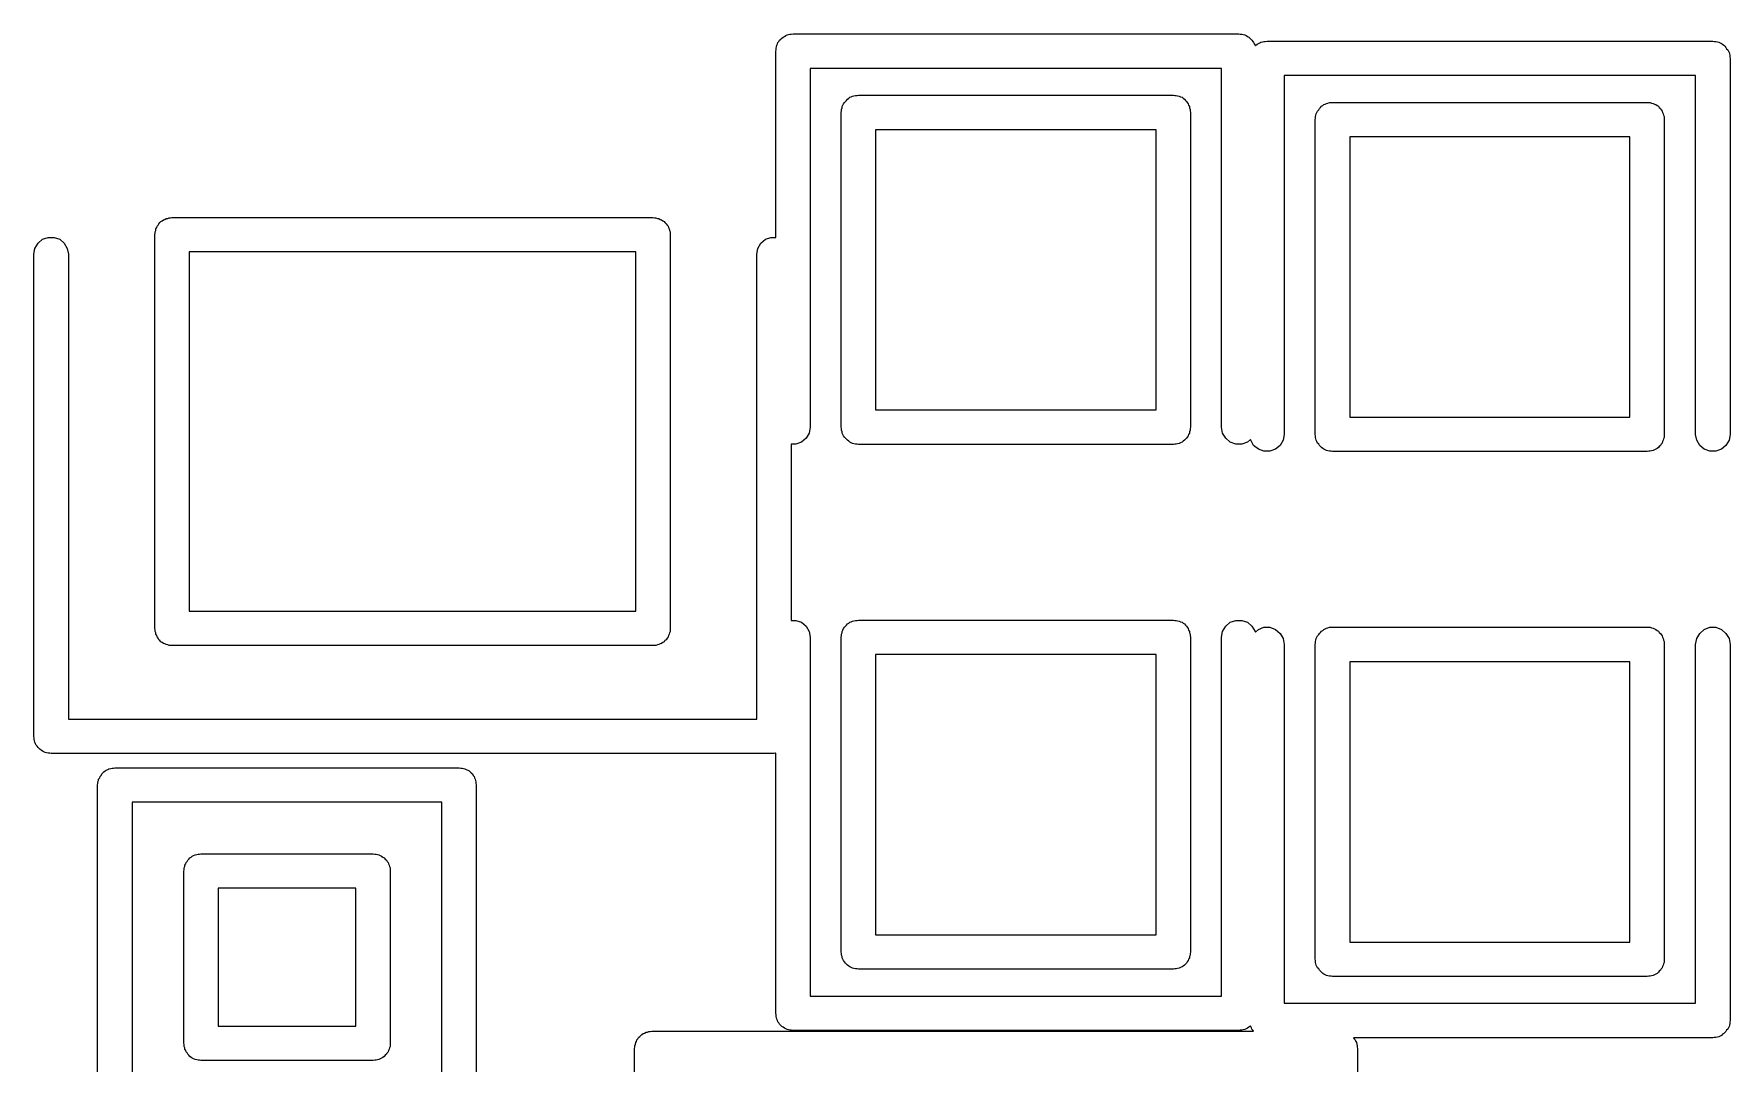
# Model space of a CAD drawing. Extents: x 105.1 to 166.9, y -128.1 to -71.6.
# Drawn here: x 115.909 to 120.836, y -109.595 to -106.607 of the extents above; entities that cross this region are included whole.
import ezdxf

# ---------------------------------------------------------------- set-up
doc = ezdxf.new("R2010")
doc.units = 0
doc.header["$MEASUREMENT"] = 0
doc.layers.add('BLACK', color=7, linetype='CONTINUOUS')

msp = doc.modelspace()

# ---------------------------------------------------------------- linework, layer by layer
at = {"layer": 'Black'}
for p, q in [((118.079, -106.622), (118.082, -106.619)), ((118.082, -106.619), (118.085, -106.616)), ((118.085, -106.616), (118.089, -106.614)), ((118.089, -106.614), (118.093, -106.612)), ((118.093, -106.612), (118.097, -106.61)), ((118.097, -106.61), (118.101, -106.609)), ((118.101, -106.609), (118.105, -106.608)), ((118.105, -106.608), (118.109, -106.608)), ((118.109, -106.608), (118.114, -106.607)), ((118.114, -106.607), (119.409, -106.607)), ((119.409, -106.607), (119.413, -106.608)), ((119.413, -106.608), (119.418, -106.608)), ((119.418, -106.608), (119.422, -106.609)), ((119.422, -106.609), (119.426, -106.61)), ((119.426, -106.61), (119.43, -106.612)), ((119.43, -106.612), (119.434, -106.614)), ((119.434, -106.614), (119.438, -106.616)), ((119.438, -106.616), (119.441, -106.619)), ((119.441, -106.619), (119.444, -106.622)), ((118.064, -106.657), (118.065, -106.653)), ((118.064, -107.198), (118.064, -106.657)), ((118.065, -106.648), (118.066, -106.644)), ((118.065, -106.653), (118.065, -106.648)), ((118.066, -106.644), (118.067, -106.64)), ((118.067, -106.64), (118.069, -106.636)), ((118.069, -106.636), (118.07, -106.632)), ((118.07, -106.632), (118.073, -106.629)), ((118.073, -106.629), (118.075, -106.625)), ((118.075, -106.625), (118.079, -106.622)), ((119.444, -106.622), (119.447, -106.625)), ((119.447, -106.625), (119.45, -106.629)), ((119.45, -106.629), (119.452, -106.632)), ((119.452, -106.632), (119.454, -106.636)), ((119.454, -106.636), (119.456, -106.64)), ((119.456, -106.64), (119.457, -106.642)), ((119.457, -106.642), (119.458, -106.64)), ((119.458, -106.64), (119.462, -106.637)), ((119.462, -106.637), (119.466, -106.635)), ((119.466, -106.635), (119.47, -106.633)), ((119.47, -106.633), (119.473, -106.631)), ((119.473, -106.631), (119.478, -106.63)), ((119.478, -106.63), (119.482, -106.629)), ((119.482, -106.629), (119.486, -106.629)), ((119.486, -106.629), (119.491, -106.628)), ((119.491, -106.628), (120.786, -106.628)), ((120.786, -106.628), (120.79, -106.629)), ((120.79, -106.629), (120.795, -106.629)), ((120.795, -106.629), (120.799, -106.63)), ((120.799, -106.63), (120.803, -106.631)), ((120.803, -106.631), (120.807, -106.633)), ((120.807, -106.633), (120.811, -106.635)), ((120.811, -106.635), (120.814, -106.637)), ((120.814, -106.637), (120.818, -106.64)), ((120.818, -106.64), (120.821, -106.643)), ((120.821, -106.643), (120.824, -106.646)), ((120.824, -106.646), (120.826, -106.65)), ((120.826, -106.65), (120.829, -106.653)), ((120.829, -106.653), (120.831, -106.657)), ((120.831, -106.657), (120.833, -106.661)), ((120.833, -106.661), (120.834, -106.665)), ((120.834, -106.665), (120.835, -106.669)), ((120.835, -106.669), (120.835, -106.674)), ((119.359, -106.707), (118.164, -106.707)), ((118.164, -106.707), (118.164, -107.749)), ((119.359, -107.749), (119.359, -106.707)), ((120.835, -106.674), (120.836, -106.678)), ((120.836, -106.678), (120.836, -107.77)), ((120.736, -106.728), (119.541, -106.728)), ((119.541, -106.728), (119.541, -107.77)), ((120.736, -107.77), (120.736, -106.728)), ((118.257, -106.818), (118.259, -106.814)), ((118.259, -106.814), (118.261, -106.81)), ((118.261, -106.81), (118.264, -106.806)), ((118.264, -106.806), (118.266, -106.803)), ((118.266, -106.803), (118.269, -106.8)), ((118.269, -106.8), (118.272, -106.796)), ((118.272, -106.796), (118.276, -106.794)), ((118.276, -106.794), (118.279, -106.791)), ((118.279, -106.791), (118.283, -106.79)), ((118.283, -106.79), (118.287, -106.788)), ((118.287, -106.788), (118.291, -106.787)), ((118.291, -106.787), (118.296, -106.786)), ((118.296, -106.786), (118.3, -106.786)), ((118.3, -106.786), (118.304, -106.785)), ((118.304, -106.785), (119.219, -106.785)), ((119.219, -106.785), (119.223, -106.786)), ((119.223, -106.786), (119.227, -106.786)), ((119.227, -106.786), (119.231, -106.787)), ((119.231, -106.787), (119.236, -106.788)), ((119.236, -106.788), (119.24, -106.79)), ((119.24, -106.79), (119.244, -106.791)), ((119.244, -106.791), (119.247, -106.794)), ((119.247, -106.794), (119.251, -106.796)), ((119.251, -106.796), (119.254, -106.8)), ((119.254, -106.8), (119.257, -106.803)), ((119.257, -106.803), (119.259, -106.806)), ((119.259, -106.806), (119.262, -106.81)), ((119.262, -106.81), (119.263, -106.814)), ((119.263, -106.814), (119.266, -106.818)), ((119.646, -106.821), (119.649, -106.817)), ((119.649, -106.817), (119.653, -106.815)), ((119.653, -106.815), (119.656, -106.812)), ((119.656, -106.812), (119.66, -106.811)), ((119.66, -106.811), (119.664, -106.809)), ((119.664, -106.809), (119.668, -106.808)), ((119.668, -106.808), (119.672, -106.806)), ((119.672, -106.806), (119.677, -106.806)), ((119.677, -106.806), (119.681, -106.806)), ((119.681, -106.806), (120.595, -106.806)), ((120.595, -106.806), (120.6, -106.806)), ((120.6, -106.806), (120.604, -106.806)), ((120.604, -106.806), (120.608, -106.808)), ((120.608, -106.808), (120.613, -106.809)), ((120.613, -106.809), (120.616, -106.811)), ((120.616, -106.811), (120.62, -106.812)), ((120.62, -106.812), (120.624, -106.815)), ((120.624, -106.815), (120.628, -106.817)), ((120.628, -106.817), (120.63, -106.821)), ((118.254, -106.835), (118.255, -106.83)), ((118.254, -107.749), (118.254, -106.835)), ((118.255, -106.826), (118.257, -106.822)), ((118.255, -106.83), (118.255, -106.826)), ((118.257, -106.822), (118.257, -106.818)), ((119.266, -106.818), (119.266, -106.822)), ((119.266, -106.822), (119.268, -106.826)), ((119.268, -106.826), (119.268, -106.83)), ((119.268, -106.83), (119.269, -106.835)), ((119.269, -106.835), (119.269, -107.749)), ((119.631, -106.856), (119.632, -106.851)), ((119.631, -107.77), (119.631, -106.856)), ((119.632, -106.847), (119.633, -106.843)), ((119.632, -106.851), (119.632, -106.847)), ((119.633, -106.843), (119.634, -106.839)), ((119.634, -106.839), (119.636, -106.835)), ((119.636, -106.835), (119.638, -106.831)), ((119.638, -106.831), (119.641, -106.827)), ((119.641, -106.827), (119.643, -106.824)), ((119.643, -106.824), (119.646, -106.821)), ((120.63, -106.821), (120.634, -106.824)), ((120.634, -106.824), (120.636, -106.827)), ((120.636, -106.827), (120.639, -106.831)), ((120.639, -106.831), (120.64, -106.835)), ((120.64, -106.835), (120.642, -106.839)), ((120.642, -106.839), (120.643, -106.843)), ((120.643, -106.843), (120.645, -106.847)), ((120.645, -106.847), (120.645, -106.851)), ((120.645, -106.851), (120.645, -106.856)), ((120.645, -106.856), (120.645, -107.77)), ((118.354, -106.885), (118.354, -107.699)), ((119.169, -106.885), (118.354, -106.885)), ((119.169, -107.699), (119.169, -106.885)), ((119.731, -106.906), (119.731, -107.72)), ((120.545, -106.906), (119.731, -106.906)), ((120.545, -107.72), (120.545, -106.906)), ((116.267, -107.165), (116.27, -107.162)), ((116.27, -107.162), (116.272, -107.158)), ((116.272, -107.158), (116.275, -107.155)), ((116.275, -107.155), (116.278, -107.152)), ((116.278, -107.152), (116.282, -107.15)), ((116.282, -107.15), (116.285, -107.147)), ((116.285, -107.147), (116.289, -107.146)), ((116.289, -107.146), (116.293, -107.143)), ((116.293, -107.143), (116.298, -107.143)), ((116.298, -107.143), (116.302, -107.141)), ((116.302, -107.141), (116.306, -107.141)), ((116.306, -107.141), (116.31, -107.14)), ((116.31, -107.14), (117.707, -107.14)), ((117.707, -107.14), (117.712, -107.141)), ((117.712, -107.141), (117.716, -107.141)), ((117.716, -107.141), (117.72, -107.143)), ((117.72, -107.143), (117.724, -107.143)), ((117.724, -107.143), (117.728, -107.146)), ((117.728, -107.146), (117.732, -107.147)), ((117.732, -107.147), (117.736, -107.15)), ((117.736, -107.15), (117.74, -107.152)), ((117.74, -107.152), (117.742, -107.155)), ((117.742, -107.155), (117.746, -107.158)), ((117.746, -107.158), (117.748, -107.162)), ((117.748, -107.162), (117.751, -107.165)), ((115.921, -107.215), (115.934, -107.203)), ((115.934, -107.203), (115.95, -107.198)), ((115.95, -107.198), (115.968, -107.198)), ((115.968, -107.198), (115.984, -107.203)), ((115.984, -107.203), (115.997, -107.215)), ((116.26, -107.19), (116.261, -107.186)), ((116.26, -108.333), (116.26, -107.19)), ((116.261, -107.182), (116.263, -107.178)), ((116.261, -107.186), (116.261, -107.182)), ((116.263, -107.173), (116.266, -107.169)), ((116.263, -107.178), (116.263, -107.173)), ((116.266, -107.169), (116.267, -107.165)), ((117.751, -107.165), (117.752, -107.169)), ((117.752, -107.169), (117.754, -107.173)), ((117.754, -107.173), (117.755, -107.178)), ((117.755, -107.178), (117.757, -107.182)), ((117.757, -107.182), (117.757, -107.186)), ((117.757, -107.186), (117.757, -107.19)), ((117.757, -107.19), (117.757, -108.333)), ((118.021, -107.215), (118.034, -107.203)), ((118.034, -107.203), (118.05, -107.198)), ((118.05, -107.198), (118.064, -107.198)), ((115.909, -107.247), (115.912, -107.23)), ((115.909, -108.647), (115.909, -107.247)), ((115.912, -107.23), (115.921, -107.215)), ((115.997, -107.215), (116.006, -107.23)), ((116.006, -107.23), (116.009, -107.247)), ((116.009, -107.247), (116.009, -108.597)), ((116.36, -107.24), (116.36, -108.283)), ((117.657, -107.24), (116.36, -107.24)), ((117.657, -108.283), (117.657, -107.24)), ((118.009, -107.247), (118.012, -107.23)), ((118.009, -108.597), (118.009, -107.247)), ((118.012, -107.23), (118.021, -107.215)), ((118.354, -107.699), (119.169, -107.699)), ((118.164, -107.749), (118.161, -107.766)), ((118.255, -107.753), (118.254, -107.749)), ((118.255, -107.758), (118.255, -107.753)), ((119.269, -107.749), (119.268, -107.753)), ((119.268, -107.753), (119.268, -107.758)), ((119.362, -107.766), (119.359, -107.749)), ((119.731, -107.72), (120.545, -107.72)), ((118.122, -107.798), (118.109, -107.798)), ((118.109, -107.798), (118.109, -108.31)), ((118.139, -107.792), (118.122, -107.798)), ((118.152, -107.781), (118.139, -107.792)), ((118.161, -107.766), (118.152, -107.781)), ((118.257, -107.762), (118.255, -107.758)), ((118.257, -107.766), (118.257, -107.762)), ((118.259, -107.77), (118.257, -107.766)), ((118.261, -107.774), (118.259, -107.77)), ((118.264, -107.778), (118.261, -107.774)), ((118.266, -107.781), (118.264, -107.778)), ((118.269, -107.784), (118.266, -107.781)), ((118.272, -107.787), (118.269, -107.784)), ((118.276, -107.79), (118.272, -107.787)), ((118.279, -107.792), (118.276, -107.79)), ((118.283, -107.794), (118.279, -107.792)), ((118.287, -107.796), (118.283, -107.794)), ((118.291, -107.797), (118.287, -107.796)), ((118.296, -107.798), (118.291, -107.797)), ((118.3, -107.798), (118.296, -107.798)), ((118.304, -107.799), (118.3, -107.798)), ((119.219, -107.799), (118.304, -107.799)), ((119.223, -107.798), (119.219, -107.799)), ((119.227, -107.798), (119.223, -107.798)), ((119.231, -107.797), (119.227, -107.798)), ((119.236, -107.796), (119.231, -107.797)), ((119.24, -107.794), (119.236, -107.796)), ((119.244, -107.792), (119.24, -107.794)), ((119.247, -107.79), (119.244, -107.792)), ((119.251, -107.787), (119.247, -107.79)), ((119.254, -107.784), (119.251, -107.787)), ((119.257, -107.781), (119.254, -107.784)), ((119.259, -107.778), (119.257, -107.781)), ((119.262, -107.774), (119.259, -107.778)), ((119.263, -107.77), (119.262, -107.774)), ((119.266, -107.766), (119.263, -107.77)), ((119.268, -107.758), (119.266, -107.762)), ((119.266, -107.762), (119.266, -107.766)), ((119.371, -107.781), (119.362, -107.766)), ((119.384, -107.792), (119.371, -107.781)), ((119.4, -107.798), (119.384, -107.792)), ((119.418, -107.798), (119.4, -107.798)), ((119.434, -107.792), (119.418, -107.798)), ((119.443, -107.785), (119.434, -107.792)), ((119.444, -107.787), (119.443, -107.785)), ((119.452, -107.802), (119.444, -107.787)), ((119.466, -107.813), (119.452, -107.802)), ((119.529, -107.802), (119.516, -107.813)), ((119.538, -107.787), (119.529, -107.802)), ((119.541, -107.77), (119.538, -107.787)), ((119.632, -107.774), (119.631, -107.77)), ((119.632, -107.779), (119.632, -107.774)), ((119.633, -107.783), (119.632, -107.779)), ((119.634, -107.787), (119.633, -107.783)), ((119.636, -107.791), (119.634, -107.787)), ((119.638, -107.795), (119.636, -107.791)), ((119.641, -107.798), (119.638, -107.795)), ((119.643, -107.802), (119.641, -107.798)), ((119.646, -107.805), (119.643, -107.802)), ((120.634, -107.802), (120.63, -107.805)), ((120.636, -107.798), (120.634, -107.802)), ((120.639, -107.795), (120.636, -107.798)), ((120.64, -107.791), (120.639, -107.795)), ((120.642, -107.787), (120.64, -107.791)), ((120.643, -107.783), (120.642, -107.787)), ((120.645, -107.779), (120.643, -107.783)), ((120.645, -107.77), (120.645, -107.774)), ((120.645, -107.774), (120.645, -107.779)), ((120.739, -107.787), (120.736, -107.77)), ((120.748, -107.802), (120.739, -107.787)), ((120.761, -107.813), (120.748, -107.802)), ((120.824, -107.802), (120.811, -107.813)), ((120.833, -107.787), (120.824, -107.802)), ((120.836, -107.77), (120.833, -107.787)), ((119.482, -107.819), (119.466, -107.813)), ((119.499, -107.819), (119.482, -107.819)), ((119.516, -107.813), (119.499, -107.819)), ((119.649, -107.808), (119.646, -107.805)), ((119.653, -107.811), (119.649, -107.808)), ((119.656, -107.813), (119.653, -107.811)), ((119.66, -107.815), (119.656, -107.813)), ((119.664, -107.817), (119.66, -107.815)), ((119.668, -107.818), (119.664, -107.817)), ((119.672, -107.819), (119.668, -107.818)), ((119.677, -107.819), (119.672, -107.819)), ((119.681, -107.82), (119.677, -107.819)), ((120.595, -107.82), (119.681, -107.82)), ((120.6, -107.819), (120.595, -107.82)), ((120.604, -107.819), (120.6, -107.819)), ((120.608, -107.818), (120.604, -107.819)), ((120.613, -107.817), (120.608, -107.818)), ((120.616, -107.815), (120.613, -107.817)), ((120.62, -107.813), (120.616, -107.815)), ((120.624, -107.811), (120.62, -107.813)), ((120.628, -107.808), (120.624, -107.811)), ((120.63, -107.805), (120.628, -107.808)), ((120.777, -107.819), (120.761, -107.813)), ((120.795, -107.819), (120.777, -107.819)), ((120.811, -107.813), (120.795, -107.819)), ((116.36, -108.283), (117.657, -108.283)), ((116.261, -108.338), (116.26, -108.333)), ((116.261, -108.342), (116.261, -108.338)), ((116.263, -108.346), (116.261, -108.342)), ((117.757, -108.342), (117.755, -108.346)), ((117.757, -108.333), (117.757, -108.338)), ((117.757, -108.338), (117.757, -108.342)), ((118.109, -108.31), (118.122, -108.31)), ((118.122, -108.31), (118.139, -108.315)), ((118.139, -108.315), (118.152, -108.327)), ((118.152, -108.327), (118.161, -108.342)), ((118.161, -108.342), (118.164, -108.359)), ((118.257, -108.342), (118.259, -108.338)), ((118.257, -108.346), (118.257, -108.342)), ((118.259, -108.338), (118.261, -108.334)), ((118.261, -108.334), (118.264, -108.33)), ((118.264, -108.33), (118.266, -108.327)), ((118.266, -108.327), (118.269, -108.324)), ((118.269, -108.324), (118.272, -108.32)), ((118.272, -108.32), (118.276, -108.318)), ((118.276, -108.318), (118.279, -108.315)), ((118.279, -108.315), (118.283, -108.314)), ((118.283, -108.314), (118.287, -108.312)), ((118.287, -108.312), (118.291, -108.311)), ((118.291, -108.311), (118.296, -108.31)), ((118.296, -108.31), (118.3, -108.31)), ((118.3, -108.31), (118.304, -108.309)), ((118.304, -108.309), (119.219, -108.309)), ((119.219, -108.309), (119.223, -108.31)), ((119.223, -108.31), (119.227, -108.31)), ((119.227, -108.31), (119.231, -108.311)), ((119.231, -108.311), (119.236, -108.312)), ((119.236, -108.312), (119.24, -108.314)), ((119.24, -108.314), (119.244, -108.315)), ((119.244, -108.315), (119.247, -108.318)), ((119.247, -108.318), (119.251, -108.32)), ((119.251, -108.32), (119.254, -108.324)), ((119.254, -108.324), (119.257, -108.327)), ((119.257, -108.327), (119.259, -108.33)), ((119.259, -108.33), (119.262, -108.334)), ((119.262, -108.334), (119.263, -108.338)), ((119.263, -108.338), (119.266, -108.342)), ((119.266, -108.342), (119.266, -108.346)), ((119.359, -108.359), (119.362, -108.342)), ((119.362, -108.342), (119.371, -108.327)), ((119.371, -108.327), (119.384, -108.315)), ((119.384, -108.315), (119.4, -108.31)), ((119.4, -108.31), (119.418, -108.31)), ((119.418, -108.31), (119.434, -108.315)), ((119.434, -108.315), (119.447, -108.327)), ((119.447, -108.327), (119.456, -108.342)), ((119.456, -108.342), (119.457, -108.344)), ((119.457, -108.344), (119.466, -108.336)), ((119.466, -108.336), (119.482, -108.33)), ((119.482, -108.33), (119.499, -108.33)), ((119.499, -108.33), (119.516, -108.336)), ((119.516, -108.336), (119.529, -108.348)), ((119.646, -108.345), (119.649, -108.341)), ((119.649, -108.341), (119.653, -108.339)), ((119.653, -108.339), (119.656, -108.336)), ((119.656, -108.336), (119.66, -108.335)), ((119.66, -108.335), (119.664, -108.333)), ((119.664, -108.333), (119.668, -108.332)), ((119.668, -108.332), (119.672, -108.33)), ((119.672, -108.33), (119.677, -108.33)), ((119.677, -108.33), (119.681, -108.33)), ((119.681, -108.33), (120.595, -108.33)), ((120.595, -108.33), (120.6, -108.33)), ((120.6, -108.33), (120.604, -108.33)), ((120.604, -108.33), (120.608, -108.332)), ((120.608, -108.332), (120.613, -108.333)), ((120.613, -108.333), (120.616, -108.335)), ((120.616, -108.335), (120.62, -108.336)), ((120.62, -108.336), (120.624, -108.339)), ((120.624, -108.339), (120.628, -108.341)), ((120.628, -108.341), (120.63, -108.345)), ((120.748, -108.348), (120.761, -108.336)), ((120.761, -108.336), (120.777, -108.33)), ((120.777, -108.33), (120.795, -108.33)), ((120.795, -108.33), (120.811, -108.336)), ((120.811, -108.336), (120.824, -108.348)), ((116.263, -108.35), (116.263, -108.346)), ((116.266, -108.354), (116.263, -108.35)), ((116.267, -108.358), (116.266, -108.354)), ((116.27, -108.362), (116.267, -108.358)), ((116.272, -108.366), (116.27, -108.362)), ((116.275, -108.368), (116.272, -108.366)), ((116.278, -108.372), (116.275, -108.368)), ((116.282, -108.374), (116.278, -108.372)), ((116.285, -108.377), (116.282, -108.374)), ((116.289, -108.378), (116.285, -108.377)), ((116.293, -108.38), (116.289, -108.378)), ((116.298, -108.381), (116.293, -108.38)), ((116.302, -108.383), (116.298, -108.381)), ((116.306, -108.383), (116.302, -108.383)), ((116.31, -108.383), (116.306, -108.383)), ((117.707, -108.383), (116.31, -108.383)), ((117.712, -108.383), (117.707, -108.383)), ((117.716, -108.383), (117.712, -108.383)), ((117.72, -108.381), (117.716, -108.383)), ((117.724, -108.38), (117.72, -108.381)), ((117.728, -108.378), (117.724, -108.38)), ((117.732, -108.377), (117.728, -108.378)), ((117.736, -108.374), (117.732, -108.377)), ((117.74, -108.372), (117.736, -108.374)), ((117.742, -108.368), (117.74, -108.372)), ((117.746, -108.366), (117.742, -108.368)), ((117.748, -108.362), (117.746, -108.366)), ((117.751, -108.358), (117.748, -108.362)), ((117.752, -108.354), (117.751, -108.358)), ((117.754, -108.35), (117.752, -108.354)), ((117.755, -108.346), (117.754, -108.35)), ((118.164, -108.359), (118.164, -109.401)), ((118.254, -108.359), (118.255, -108.354)), ((118.254, -109.273), (118.254, -108.359)), ((118.255, -108.35), (118.257, -108.346)), ((118.255, -108.354), (118.255, -108.35)), ((119.266, -108.346), (119.268, -108.35)), ((119.268, -108.35), (119.268, -108.354)), ((119.268, -108.354), (119.269, -108.359)), ((119.269, -108.359), (119.269, -109.273)), ((119.359, -109.401), (119.359, -108.359)), ((119.529, -108.348), (119.538, -108.363)), ((119.538, -108.363), (119.541, -108.38)), ((119.541, -108.38), (119.541, -109.422)), ((119.631, -108.38), (119.632, -108.375)), ((119.631, -109.294), (119.631, -108.38)), ((119.632, -108.371), (119.633, -108.367)), ((119.632, -108.375), (119.632, -108.371)), ((119.633, -108.367), (119.634, -108.363)), ((119.634, -108.363), (119.636, -108.359)), ((119.636, -108.359), (119.638, -108.355)), ((119.638, -108.355), (119.641, -108.351)), ((119.641, -108.351), (119.643, -108.348)), ((119.643, -108.348), (119.646, -108.345)), ((120.63, -108.345), (120.634, -108.348)), ((120.634, -108.348), (120.636, -108.351)), ((120.636, -108.351), (120.639, -108.355)), ((120.639, -108.355), (120.64, -108.359)), ((120.64, -108.359), (120.642, -108.363)), ((120.642, -108.363), (120.643, -108.367)), ((120.643, -108.367), (120.645, -108.371)), ((120.645, -108.371), (120.645, -108.375)), ((120.645, -108.375), (120.645, -108.38)), ((120.645, -108.38), (120.645, -109.294)), ((120.736, -108.38), (120.739, -108.363)), ((120.736, -109.422), (120.736, -108.38)), ((120.739, -108.363), (120.748, -108.348)), ((120.824, -108.348), (120.833, -108.363)), ((120.833, -108.363), (120.836, -108.38)), ((120.836, -108.38), (120.836, -109.472)), ((118.354, -108.409), (118.354, -109.223)), ((119.169, -108.409), (118.354, -108.409)), ((119.169, -109.223), (119.169, -108.409)), ((119.731, -108.43), (119.731, -109.244)), ((120.545, -108.43), (119.731, -108.43)), ((120.545, -109.244), (120.545, -108.43)), ((116.009, -108.597), (118.009, -108.597)), ((115.91, -108.651), (115.909, -108.647)), ((115.91, -108.655), (115.91, -108.651)), ((115.911, -108.66), (115.91, -108.655)), ((115.912, -108.664), (115.911, -108.66)), ((115.914, -108.668), (115.912, -108.664)), ((115.916, -108.672), (115.914, -108.668)), ((115.918, -108.675), (115.916, -108.672)), ((115.921, -108.679), (115.918, -108.675)), ((115.924, -108.682), (115.921, -108.679)), ((115.927, -108.685), (115.924, -108.682)), ((115.93, -108.687), (115.927, -108.685)), ((115.934, -108.69), (115.93, -108.687)), ((115.938, -108.692), (115.934, -108.69)), ((115.942, -108.694), (115.938, -108.692)), ((115.946, -108.695), (115.942, -108.694)), ((115.95, -108.696), (115.946, -108.695)), ((115.955, -108.696), (115.95, -108.696)), ((115.959, -108.697), (115.955, -108.696)), ((118.059, -108.697), (115.959, -108.697)), ((116.14, -108.739), (116.144, -108.738)), ((116.144, -108.738), (117.144, -108.738)), ((117.144, -108.738), (117.149, -108.739)), ((118.063, -108.696), (118.059, -108.697)), ((118.064, -108.696), (118.063, -108.696)), ((118.064, -109.451), (118.064, -108.696)), ((116.094, -108.788), (116.095, -108.784)), ((116.094, -110.788), (116.094, -108.788)), ((116.095, -108.779), (116.097, -108.775)), ((116.095, -108.784), (116.095, -108.779)), ((116.097, -108.771), (116.1, -108.767)), ((116.097, -108.775), (116.097, -108.771)), ((116.1, -108.767), (116.101, -108.763)), ((116.101, -108.763), (116.104, -108.76)), ((116.104, -108.76), (116.106, -108.756)), ((116.106, -108.756), (116.109, -108.753)), ((116.109, -108.753), (116.112, -108.75)), ((116.112, -108.75), (116.116, -108.747)), ((116.116, -108.747), (116.119, -108.745)), ((116.119, -108.745), (116.124, -108.743)), ((116.124, -108.743), (116.127, -108.741)), ((116.127, -108.741), (116.132, -108.74)), ((116.132, -108.74), (116.136, -108.739)), ((116.136, -108.739), (116.14, -108.739)), ((117.149, -108.739), (117.153, -108.739)), ((117.153, -108.739), (117.157, -108.74)), ((117.157, -108.74), (117.161, -108.741)), ((117.161, -108.741), (117.165, -108.743)), ((117.165, -108.743), (117.169, -108.745)), ((117.169, -108.745), (117.173, -108.747)), ((117.173, -108.747), (117.176, -108.75)), ((117.176, -108.75), (117.179, -108.753)), ((117.179, -108.753), (117.183, -108.756)), ((117.183, -108.756), (117.185, -108.76)), ((117.185, -108.76), (117.188, -108.763)), ((117.188, -108.763), (117.189, -108.767)), ((117.189, -108.767), (117.191, -108.771)), ((117.191, -108.771), (117.192, -108.775)), ((117.192, -108.775), (117.193, -108.779)), ((117.193, -108.779), (117.193, -108.784)), ((117.193, -108.784), (117.194, -108.788)), ((117.194, -108.788), (117.194, -110.788)), ((116.194, -108.838), (116.194, -110.738)), ((117.094, -108.838), (116.194, -108.838)), ((117.094, -110.738), (117.094, -108.838)), ((116.344, -109.038), (116.345, -109.034)), ((116.345, -109.029), (116.347, -109.025)), ((116.345, -109.034), (116.345, -109.029)), ((116.347, -109.021), (116.35, -109.017)), ((116.347, -109.025), (116.347, -109.021)), ((116.35, -109.017), (116.351, -109.013)), ((116.351, -109.013), (116.354, -109.01)), ((116.354, -109.01), (116.356, -109.006)), ((116.356, -109.006), (116.359, -109.003)), ((116.359, -109.003), (116.362, -109)), ((116.362, -109), (116.366, -108.998)), ((116.366, -108.998), (116.369, -108.995)), ((116.369, -108.995), (116.373, -108.993)), ((116.373, -108.993), (116.377, -108.991)), ((116.377, -108.991), (116.382, -108.99)), ((116.382, -108.99), (116.386, -108.989)), ((116.386, -108.989), (116.39, -108.989)), ((116.39, -108.989), (116.394, -108.988)), ((116.394, -108.988), (116.894, -108.988)), ((116.894, -108.988), (116.899, -108.989)), ((116.899, -108.989), (116.903, -108.989)), ((116.903, -108.989), (116.907, -108.99)), ((116.907, -108.99), (116.911, -108.991)), ((116.911, -108.991), (116.915, -108.993)), ((116.915, -108.993), (116.919, -108.995)), ((116.919, -108.995), (116.923, -108.998)), ((116.923, -108.998), (116.926, -109)), ((116.926, -109), (116.929, -109.003)), ((116.929, -109.003), (116.933, -109.006)), ((116.933, -109.006), (116.935, -109.01)), ((116.935, -109.01), (116.938, -109.013)), ((116.938, -109.013), (116.939, -109.017)), ((116.939, -109.017), (116.941, -109.021)), ((116.941, -109.021), (116.942, -109.025)), ((116.942, -109.025), (116.944, -109.029)), ((116.944, -109.029), (116.944, -109.034)), ((116.944, -109.034), (116.944, -109.038)), ((116.344, -109.538), (116.344, -109.038)), ((116.944, -109.038), (116.944, -109.538)), ((116.444, -109.088), (116.444, -109.488)), ((116.844, -109.088), (116.444, -109.088)), ((116.844, -109.488), (116.844, -109.088)), ((118.354, -109.223), (119.169, -109.223)), ((118.255, -109.277), (118.254, -109.273)), ((118.255, -109.282), (118.255, -109.277)), ((119.269, -109.273), (119.268, -109.277)), ((119.268, -109.277), (119.268, -109.282)), ((119.731, -109.244), (120.545, -109.244)), ((118.257, -109.286), (118.255, -109.282)), ((118.257, -109.29), (118.257, -109.286)), ((118.259, -109.294), (118.257, -109.29)), ((118.261, -109.298), (118.259, -109.294)), ((118.264, -109.302), (118.261, -109.298)), ((118.266, -109.305), (118.264, -109.302)), ((118.269, -109.308), (118.266, -109.305)), ((118.272, -109.311), (118.269, -109.308)), ((118.276, -109.314), (118.272, -109.311)), ((118.279, -109.316), (118.276, -109.314)), ((118.283, -109.318), (118.279, -109.316)), ((118.287, -109.32), (118.283, -109.318)), ((118.291, -109.321), (118.287, -109.32)), ((118.296, -109.322), (118.291, -109.321)), ((118.3, -109.322), (118.296, -109.322)), ((118.304, -109.323), (118.3, -109.322)), ((119.219, -109.323), (118.304, -109.323)), ((119.223, -109.322), (119.219, -109.323)), ((119.227, -109.322), (119.223, -109.322)), ((119.231, -109.321), (119.227, -109.322)), ((119.236, -109.32), (119.231, -109.321)), ((119.24, -109.318), (119.236, -109.32)), ((119.244, -109.316), (119.24, -109.318)), ((119.247, -109.314), (119.244, -109.316)), ((119.251, -109.311), (119.247, -109.314)), ((119.254, -109.308), (119.251, -109.311)), ((119.257, -109.305), (119.254, -109.308)), ((119.259, -109.302), (119.257, -109.305)), ((119.262, -109.298), (119.259, -109.302)), ((119.263, -109.294), (119.262, -109.298)), ((119.266, -109.29), (119.263, -109.294)), ((119.268, -109.282), (119.266, -109.286)), ((119.266, -109.286), (119.266, -109.29)), ((119.632, -109.298), (119.631, -109.294)), ((119.632, -109.303), (119.632, -109.298)), ((119.633, -109.307), (119.632, -109.303)), ((119.634, -109.311), (119.633, -109.307)), ((119.636, -109.315), (119.634, -109.311)), ((119.638, -109.319), (119.636, -109.315)), ((119.641, -109.322), (119.638, -109.319)), ((119.643, -109.326), (119.641, -109.322)), ((119.646, -109.329), (119.643, -109.326)), ((119.649, -109.332), (119.646, -109.329)), ((120.63, -109.329), (120.628, -109.332)), ((120.634, -109.326), (120.63, -109.329)), ((120.636, -109.322), (120.634, -109.326)), ((120.639, -109.319), (120.636, -109.322)), ((120.64, -109.315), (120.639, -109.319)), ((120.642, -109.311), (120.64, -109.315)), ((120.643, -109.307), (120.642, -109.311)), ((120.645, -109.303), (120.643, -109.307)), ((120.645, -109.294), (120.645, -109.298)), ((120.645, -109.298), (120.645, -109.303)), ((119.653, -109.335), (119.649, -109.332)), ((119.656, -109.337), (119.653, -109.335)), ((119.66, -109.339), (119.656, -109.337)), ((119.664, -109.341), (119.66, -109.339)), ((119.668, -109.342), (119.664, -109.341)), ((119.672, -109.343), (119.668, -109.342)), ((119.677, -109.343), (119.672, -109.343)), ((119.681, -109.344), (119.677, -109.343)), ((120.595, -109.344), (119.681, -109.344)), ((120.6, -109.343), (120.595, -109.344)), ((120.604, -109.343), (120.6, -109.343)), ((120.608, -109.342), (120.604, -109.343)), ((120.613, -109.341), (120.608, -109.342)), ((120.616, -109.339), (120.613, -109.341)), ((120.62, -109.337), (120.616, -109.339)), ((120.624, -109.335), (120.62, -109.337)), ((120.628, -109.332), (120.624, -109.335)), ((118.164, -109.401), (119.359, -109.401)), ((119.541, -109.422), (120.736, -109.422)), ((118.065, -109.455), (118.064, -109.451)), ((118.065, -109.46), (118.065, -109.455)), ((118.066, -109.464), (118.065, -109.46)), ((118.067, -109.468), (118.066, -109.464)), ((118.069, -109.472), (118.067, -109.468)), ((118.07, -109.476), (118.069, -109.472)), ((118.073, -109.479), (118.07, -109.476)), ((120.836, -109.472), (120.835, -109.476)), ((120.835, -109.476), (120.835, -109.481)), ((116.444, -109.488), (116.844, -109.488)), ((117.66, -109.528), (117.663, -109.525)), ((117.663, -109.525), (117.665, -109.521)), ((117.665, -109.521), (117.669, -109.518)), ((117.669, -109.518), (117.672, -109.515)), ((117.672, -109.515), (117.675, -109.513)), ((117.675, -109.513), (117.679, -109.51)), ((117.679, -109.51), (117.683, -109.509)), ((117.683, -109.509), (117.687, -109.506)), ((117.687, -109.506), (117.691, -109.506)), ((117.691, -109.506), (117.695, -109.504)), ((117.695, -109.504), (117.699, -109.504)), ((117.699, -109.504), (117.704, -109.503)), ((117.704, -109.503), (119.452, -109.503)), ((118.075, -109.483), (118.073, -109.479)), ((118.079, -109.486), (118.075, -109.483)), ((118.082, -109.489), (118.079, -109.486)), ((118.085, -109.491), (118.082, -109.489)), ((118.089, -109.494), (118.085, -109.491)), ((118.093, -109.496), (118.089, -109.494)), ((118.097, -109.498), (118.093, -109.496)), ((118.101, -109.499), (118.097, -109.498)), ((118.105, -109.5), (118.101, -109.499)), ((118.109, -109.5), (118.105, -109.5)), ((118.114, -109.501), (118.109, -109.5)), ((119.409, -109.501), (118.114, -109.501)), ((119.413, -109.5), (119.409, -109.501)), ((119.418, -109.5), (119.413, -109.5)), ((119.422, -109.499), (119.418, -109.5)), ((119.426, -109.498), (119.422, -109.499)), ((119.43, -109.496), (119.426, -109.498)), ((119.434, -109.494), (119.43, -109.496)), ((119.438, -109.491), (119.434, -109.494)), ((119.441, -109.489), (119.438, -109.491)), ((119.443, -109.487), (119.441, -109.489)), ((119.444, -109.489), (119.443, -109.487)), ((119.446, -109.493), (119.444, -109.489)), ((119.447, -109.497), (119.446, -109.493)), ((119.45, -109.5), (119.447, -109.497)), ((119.452, -109.503), (119.45, -109.5)), ((120.786, -109.522), (119.742, -109.522)), ((119.742, -109.522), (119.744, -109.525)), ((119.744, -109.525), (119.747, -109.528)), ((120.79, -109.521), (120.786, -109.522)), ((120.795, -109.521), (120.79, -109.521)), ((120.799, -109.52), (120.795, -109.521)), ((120.803, -109.519), (120.799, -109.52)), ((120.807, -109.517), (120.803, -109.519)), ((120.811, -109.515), (120.807, -109.517)), ((120.814, -109.512), (120.811, -109.515)), ((120.818, -109.51), (120.814, -109.512)), ((120.821, -109.507), (120.818, -109.51)), ((120.824, -109.504), (120.821, -109.507)), ((120.826, -109.5), (120.824, -109.504)), ((120.829, -109.497), (120.826, -109.5)), ((120.831, -109.493), (120.829, -109.497)), ((120.833, -109.489), (120.831, -109.493)), ((120.834, -109.485), (120.833, -109.489)), ((120.835, -109.481), (120.834, -109.485)), ((116.345, -109.542), (116.344, -109.538)), ((116.345, -109.547), (116.345, -109.542)), ((116.347, -109.551), (116.345, -109.547)), ((116.347, -109.555), (116.347, -109.551)), ((116.35, -109.559), (116.347, -109.555)), ((116.351, -109.563), (116.35, -109.559)), ((116.354, -109.566), (116.351, -109.563)), ((116.356, -109.57), (116.354, -109.566)), ((116.359, -109.573), (116.356, -109.57)), ((116.362, -109.576), (116.359, -109.573)), ((116.366, -109.579), (116.362, -109.576)), ((116.926, -109.576), (116.923, -109.579)), ((116.929, -109.573), (116.926, -109.576)), ((116.933, -109.57), (116.929, -109.573)), ((116.935, -109.566), (116.933, -109.57)), ((116.938, -109.563), (116.935, -109.566)), ((116.939, -109.559), (116.938, -109.563)), ((116.941, -109.555), (116.939, -109.559)), ((116.942, -109.551), (116.941, -109.555)), ((116.944, -109.547), (116.942, -109.551)), ((116.944, -109.538), (116.944, -109.542)), ((116.944, -109.542), (116.944, -109.547)), ((117.654, -109.553), (117.655, -109.549)), ((117.654, -110.553), (117.654, -109.553)), ((117.655, -109.545), (117.656, -109.541)), ((117.655, -109.549), (117.655, -109.545)), ((117.656, -109.541), (117.657, -109.536)), ((117.657, -109.536), (117.659, -109.533)), ((117.659, -109.533), (117.66, -109.528)), ((119.747, -109.528), (119.749, -109.533)), ((119.749, -109.533), (119.751, -109.536)), ((119.751, -109.536), (119.752, -109.541)), ((119.752, -109.541), (119.753, -109.545)), ((119.753, -109.545), (119.753, -109.549)), ((119.753, -109.549), (119.754, -109.553)), ((119.754, -109.553), (119.754, -110.305)), ((116.369, -109.581), (116.366, -109.579)), ((116.373, -109.583), (116.369, -109.581)), ((116.377, -109.585), (116.373, -109.583)), ((116.382, -109.586), (116.377, -109.585)), ((116.386, -109.587), (116.382, -109.586)), ((116.39, -109.587), (116.386, -109.587)), ((116.394, -109.588), (116.39, -109.587)), ((116.894, -109.588), (116.394, -109.588)), ((116.899, -109.587), (116.894, -109.588)), ((116.903, -109.587), (116.899, -109.587)), ((116.907, -109.586), (116.903, -109.587)), ((116.911, -109.585), (116.907, -109.586)), ((116.915, -109.583), (116.911, -109.585)), ((116.919, -109.581), (116.915, -109.583)), ((116.923, -109.579), (116.919, -109.581))]:
    msp.add_line(p, q, dxfattribs=at)

doc.saveas('drawing.dxf')
